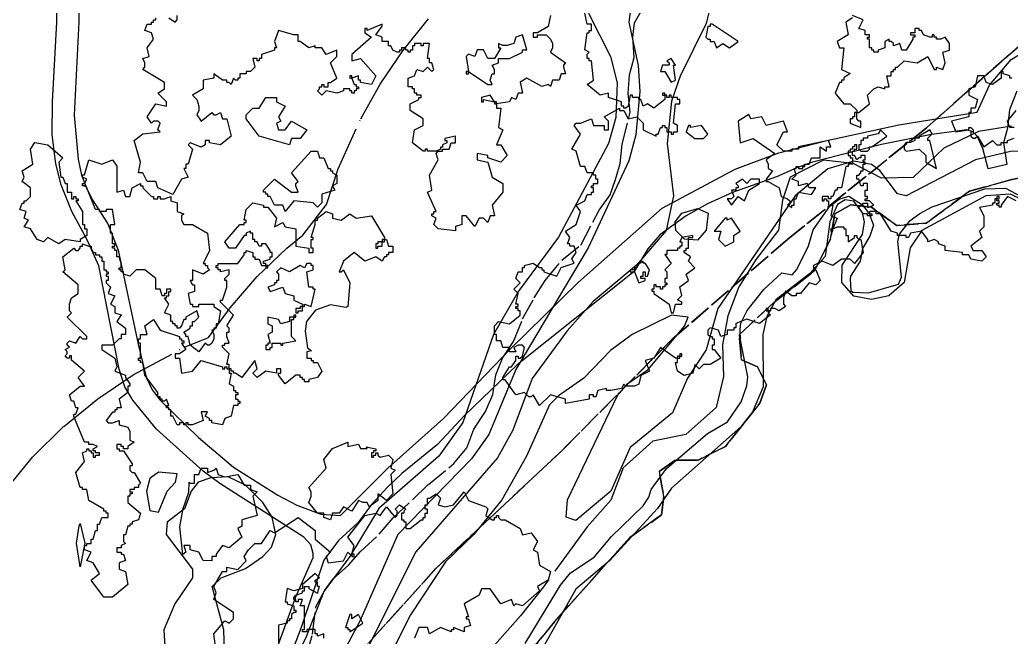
# Model space of a CAD drawing. Header units: metres. Extents: x -400 to 800, y -650 to 500.
# Drawn here: x 113.4 to 228.3, y -300.4 to -228.8 of the extents above; entities that cross this region are included whole.
import ezdxf

# ---------------------------------------------------------------- set-up
doc = ezdxf.new("R2010")
doc.units = ezdxf.units.M
doc.header["$LTSCALE"] = 2
for name, pattern in [('DASHDOT', [3.556, 2.54, -0.508, 0, -0.508]), ('DASHED', [1.524, 1.27, -0.254]), ('PHANTOM', [6.35, 3.175, -0.635, 0.635, -0.635, 0.635, -0.635])]:
    doc.linetypes.add(name, pattern=pattern)
for name, color, linetype in [('SITE-FLOOD-LIMIT', 5, 'DASHED'), ('SITE-PATH', 84, 'CONTINUOUS'), ('SITE-PROPERTY', 7, 'PHANTOM'), ('SITE-SETBACK-WATER', 1, 'DASHDOT'), ('SITE-TREE-CANOPY', 94, 'CONTINUOUS'), ('SITE-WATER-EDGE', 5, 'CONTINUOUS'), ('TOPO-CONTOUR-MAJOR', 8, 'CONTINUOUS'), ('TOPO-CONTOUR-MINOR', 9, 'CONTINUOUS')]:
    doc.layers.add(name, color=color, linetype=linetype)

msp = doc.modelspace()

# ---------------------------------------------------------------- linework, layer by layer
at = {"layer": 'SITE-FLOOD-LIMIT'}
for points in [[(336.13, -104.65), (323.33, -128.88), (308.61, -149.45), (291.54, -174.49), (279.32, -188.39), (264.45, -203.1), (247.08, -218.53), (230.44, -230.74), (218.52, -241.28), (202.44, -254.21), (189.04, -265.81), (176.36, -278.64), (161.69, -292.39), (152.07, -303.03)], [(152.07, -303.03), (161.69, -292.39), (176.36, -278.64), (189.04, -265.81), (202.44, -254.21), (218.52, -241.28), (230.44, -230.74), (247.08, -218.53), (264.45, -203.1), (279.32, -188.39), (291.54, -174.49), (308.61, -149.45), (323.33, -128.88), (336.13, -104.65)], [(146.63, -302.62), (147.34, -300.02), (147.75, -296.86), (148.78, -294.93), (149.74, -293.61), (151.53, -292.03), (152.9, -290.45), (155.09, -288.41), (156.72, -286.53), (160.8, -282.66), (163.75, -280.22), (165.23, -278.43), (166.04, -276.24), (167.42, -274.21), (168.24, -272.22), (168.6, -269.93), (169.36, -267.99), (170.64, -266.06), (171.71, -263.46), (173.04, -261.02), (174.31, -258.98), (176.25, -256.64), (178.44, -254.91), (180.58, -250.83), (181.85, -249.05), (182.47, -247.27), (183.03, -245.43), (183.24, -243.19), (184.16, -239.48), (183.96, -237.29), (184.11, -235.15), (184.63, -233.11), (184.48, -230.77), (184.68, -229.09), (185.6, -227.46)], [(166.67, -309.45), (175.39, -298.61), (184.12, -288.83), (187.82, -286.18), (188.08, -284.07), (187.55, -281.16), (189.4, -279.84), (192.05, -279.84), (195.22, -278.25), (199.19, -273.23), (199.98, -271.11), (198.92, -269), (197.07, -268.2), (196.81, -265.3), (200.77, -261.6), (205.53, -257.89), (207.38, -254.19), (207.91, -251.28), (209.76, -250.23), (212.14, -250.49), (215.05, -252.61), (218.49, -252.34), (223.51, -248.64), (228.27, -247.32), (233.29, -246.26)], [(233.29, -246.26), (228.27, -247.32), (223.51, -248.64), (218.49, -252.34), (215.05, -252.61), (212.14, -250.49), (209.76, -250.23), (207.91, -251.28), (207.38, -254.19), (205.53, -257.89), (200.77, -261.6), (196.81, -265.3), (197.07, -268.2), (198.92, -269), (199.98, -271.11), (199.19, -273.23), (195.22, -278.25), (192.05, -279.84), (189.4, -279.84), (187.55, -281.16), (188.08, -284.07), (187.82, -286.18), (184.12, -288.83), (175.39, -298.61), (166.67, -309.45)]]:
    msp.add_lwpolyline(points, dxfattribs=at)
at = {"layer": 'SITE-PATH'}
for points in [[(141.38, -306.81), (145.41, -295.68), (147.42, -291.13), (147.43, -290.69), (147.16, -289.67), (146.35, -288.77), (136.6, -282.55), (134.66, -281.12), (129.26, -276.24), (126.51, -272.88), (125.61, -271.35), (124.95, -269.27), (122.57, -257.3), (121.24, -254.28), (119.44, -250.99), (118.21, -247.9), (117.59, -245.48), (117.18, -242.11), (117.22, -238.28), (117.72, -229.01), (117.85, -217.95)], [(120.46, -218.61), (120.26, -228.99), (119.73, -239.82), (120.18, -244.91), (120.58, -246.77), (121.14, -248.24), (121.82, -249.61), (123.61, -252.44), (124.84, -255.46), (127.13, -266.4), (128.09, -270.2), (128.75, -271.68), (129.69, -272.87), (134.15, -277.23), (138.18, -280.65), (143.34, -283.9), (145.54, -285.05), (148.32, -286.09), (150.6, -286.25), (156.09, -280.78), (162.54, -275), (170.29, -266.94), (178.15, -259.22), (187.88, -250.61), (196.34, -246.09), (201.41, -244.19), (206.98, -242.77), (215.33, -240.95), (224.41, -239.46), (225.82, -236.34), (228.32, -233.36), (234.86, -229.37)], [(228.99, -237.03), (228.13, -239.2), (227.91, -241.31), (227.45, -243.02), (227.85, -245.54), (225.66, -246.06), (225.06, -243.68), (224.39, -242.24), (223.88, -241.75), (223.19, -241.52), (219.11, -242.05), (213.3, -243.21), (205.32, -245.28), (203.5, -245.91), (201.13, -246.97), (196.03, -248.79), (193.14, -250.11), (190.68, -251.51), (187.63, -253.68), (186.24, -255.34), (184.62, -257.97), (171.07, -268.79), (164.98, -274.67), (161.84, -278.03), (157.69, -281.4), (156, -283.01), (154.24, -284.94), (152.61, -287.11), (150.38, -289.18), (148.68, -291.44), (146.02, -299.26), (140.61, -313.56)]]:
    msp.add_lwpolyline(points, dxfattribs=at)
at = {"layer": 'SITE-PROPERTY'}
msp.add_lwpolyline([(228.39, -241.1), (224.54, -241.7), (220.54, -243.63), (216.97, -247.06), (213.31, -247.11), (210.04, -245.42), (206.58, -245.05), (202.73, -247.02), (201.85, -249.68), (201.38, -253.14), (198.77, -256.52), (196.78, -259.74), (195.49, -263.1), (194.87, -266.46), (195.01, -270.12), (194.13, -273.74), (190.61, -276.87), (186.81, -277.63), (183.38, -280.72), (181.94, -284.49), (179.19, -287.57), (174.13, -294.54), (171.47, -297.92), (168.46, -301.31)], dxfattribs=at)
at = {"layer": 'SITE-SETBACK-WATER'}
msp.add_lwpolyline([(111.67, -283.43), (114.9, -279.51), (118.51, -275.93), (122.47, -272.74), (126.57, -269.96), (132.51, -266.72), (135.28, -265.63), (137.81, -262.15), (140.92, -258.53), (144.36, -255.23), (146.25, -253.73), (148.96, -250.17), (150.32, -246.03), (152.94, -240.26), (155.19, -236.2), (157.82, -232.36), (160.78, -228.62)], dxfattribs=at)
at = {"layer": 'SITE-TREE-CANOPY'}
for points in [[(174.93, -228.26), (174.68, -229.51), (173.43, -230.26), (172.93, -230.26), (172.93, -230.76), (173.43, -230.76), (173.43, -230.51), (174.43, -230.51), (174.93, -231.01), (175.18, -231.51), (175.18, -232.01), (174.93, -232.51), (176.68, -233.76), (176.43, -234.01), (176.43, -234.26), (176.68, -235.01), (176.18, -235.01), (175.93, -235.76), (175.18, -235.76), (174.93, -236.5), (174.68, -236.26), (173.93, -236.5), (172.18, -235.51), (171.43, -236), (171.68, -237.26), (171.18, -237.26), (170.93, -238), (170.43, -237.76), (170.18, -238.26), (168.68, -238.5), (168.68, -239), (169.18, -239), (168.93, -241.25), (169.43, -241.51), (168.68, -243.25), (169.18, -243.25), (169.93, -244.51), (169.18, -245.26), (167.68, -244.76), (167.68, -244.51), (166.43, -244.25), (166.43, -245.01), (167.68, -245.26), (168.18, -247), (169.43, -247.76), (169.43, -248.76), (168.18, -250.26), (168.43, -251.51), (167.93, -251.51), (167.68, -252.25), (167.18, -251.75), (166.68, -251.75), (166.18, -252.75), (165.18, -251.51), (164.68, -251.51), (164.68, -252.51), (163.93, -252.75), (163.93, -253.25), (161.93, -253.01), (161.43, -252.51), (161.68, -251.75), (161.18, -251.51), (161.18, -251.26), (161.43, -251.26), (161.43, -251.01), (161.68, -251.01), (160.68, -248.76), (161.18, -248.5), (160.93, -246.76), (161.93, -245.01), (161.68, -244.25), (161.93, -244.01), (162.43, -244.01), (162.43, -243.75), (163.18, -243.75), (163.43, -243.01), (163.93, -243.01), (163.93, -242.25), (162.68, -242.51), (162.68, -242.75), (162.93, -242.75), (162.93, -243.01), (162.43, -243.25), (162.43, -243.51), (162.18, -243.51), (162.18, -243.75), (161.68, -244.01), (160.68, -244.01), (160.68, -243.75), (160.43, -243.75), (160.43, -244.01), (160.18, -244.01), (158.93, -243.01), (159.18, -241.51), (160.18, -241.01), (160.18, -240.26), (158.68, -239.26), (158.68, -238.5), (159.68, -238), (159.68, -237.76), (159.93, -237.76), (159.93, -237.5), (159.43, -237.5), (159.43, -237.26), (159.18, -237.26), (159.18, -236.76), (158.93, -236.76), (158.93, -236.51), (158.43, -236.51), (158.43, -235.51), (159.18, -235.25), (159.43, -234.51), (160.18, -234.75), (160.68, -234.25), (161.18, -234.75), (161.43, -234.51), (161.18, -233.75), (160.93, -233.75), (160.93, -233.25), (160.68, -233.25), (160.93, -231.51), (160.18, -231.51), (160.18, -231.76), (159.93, -231.76), (159.93, -231.51), (159.18, -231.51), (159.18, -231.76), (158.93, -231.76), (158.93, -232.26), (158.68, -232.26), (158.68, -232.51), (158.43, -232.51), (158.43, -232.26), (158.18, -232.26), (158.18, -232.01), (157.68, -232.01), (157.68, -232.26), (157.43, -232.26), (157.43, -232.51), (157.18, -232.51), (156.68, -232.26), (156.43, -231.76), (156.18, -231.76), (156.18, -231.26), (155.43, -231.26), (155.43, -230.76), (154.68, -230.5), (155.43, -229.5), (155.43, -229.26), (153.68, -230), (153.68, -229.76), (153.43, -229.76), (153.43, -230.26), (154.18, -230.76), (151.93, -232.76), (151.93, -233.51), (152.93, -233.25), (154.68, -235.25), (154.18, -236.26), (152.93, -236.01), (152.93, -235.75), (152.68, -235.75), (152.68, -235.25), (151.93, -235.51), (152.18, -236.26), (152.43, -236.26), (152.43, -236.51), (152.68, -236.51), (152.68, -236.76), (152.43, -236.76), (152.43, -237.01), (152.18, -237.01), (152.18, -237.26), (151.93, -237.26), (151.93, -237.01), (151.68, -237.01), (151.68, -236.76), (150.93, -236.76), (150.93, -237.01), (150.18, -237.26), (148.93, -237.01), (148.43, -237.51), (147.93, -237.01), (148.18, -236.76), (148.18, -236.51), (148.43, -236.51), (148.43, -236.25), (148.68, -236.25), (148.68, -236.51), (149.18, -236.51), (149.18, -236.01), (149.43, -236.01), (150.18, -235.51), (149.43, -233.75), (150.18, -233.01), (150.18, -232.26), (148.93, -232.76), (148.43, -232.01), (147.68, -232.01), (147.68, -231.76), (146.93, -232.01), (145.93, -231.26), (145.68, -231.26), (145.68, -230.5), (145.18, -230.5), (143.43, -230), (142.93, -231.26), (143.18, -232), (142.93, -232), (142.93, -232.26), (141.43, -232.76), (141.43, -233.26), (141.18, -233.26), (141.18, -233.51), (140.93, -233.51), (140.93, -233.26), (140.43, -233.26), (140.68, -234.25), (140.18, -234.75), (139.68, -234.75), (139.68, -235.01), (138.93, -235.01), (138.93, -235.51), (138.68, -235.51), (138.68, -235.75), (138.43, -235.75), (138.18, -235.51), (137.93, -236.25), (137.68, -236.01), (137.43, -236.01), (137.43, -235.75), (136.93, -235.75), (135.93, -235.01), (135.93, -235.51), (134.68, -235.75), (134.68, -236.75), (133.43, -237.51), (133.93, -238.01), (134.18, -238.76), (134.18, -239.26), (133.93, -239.76), (134.43, -240.5), (135.68, -239.51), (135.93, -239.76), (136.18, -239.76), (136.68, -239.5), (136.93, -240.26), (137.43, -240.26), (137.93, -242.26), (136.68, -243.26), (135.43, -243.01), (135.43, -242.76), (134.93, -242.76), (134.93, -243.26), (134.43, -243.51), (133.18, -243.01), (132.93, -243.26), (133.43, -243.76), (132.93, -245.51), (132.68, -245.51), (132.68, -246.01), (132.43, -246.01), (132.93, -247.01), (132.18, -247.25), (131.18, -249.01), (129.43, -248.26), (129.18, -247.51), (128.18, -247.51), (127.68, -246.51), (127.18, -246.51), (127.43, -245.26), (126.68, -242.76), (127.68, -242), (129.68, -241.76), (129.43, -241.5), (129.68, -240.76), (129.43, -240.5), (128.93, -240.5), (128.68, -240.76), (128.18, -240.01), (129.18, -238.51), (130.43, -238.76), (130.43, -238.25), (129.43, -237.25), (130.18, -236.75), (130.18, -236.01), (127.68, -234.51), (127.93, -234.26), (127.93, -233.76), (127.68, -233.26), (128.43, -233), (128.18, -232), (128.93, -231), (128.68, -230.26), (127.93, -230.01), (128.18, -229.26), (128.68, -229.26), (128.68, -229.01), (128.93, -229.01), (128.93, -228.76), (129.18, -228.76), (129.18, -228.51)], [(130.68, -228.51), (131.43, -229.01), (131.68, -228.76), (131.68, -228.25)], [(228.93, -249.76), (227.93, -249.26), (227.18, -250.26), (227.18, -250.5), (226.93, -250.5), (226.93, -250.26), (226.68, -250.26), (226.68, -250.01), (226.93, -250.01), (226.93, -249.76), (226.68, -249.76), (226.68, -249.51), (226.43, -249.51), (226.43, -250.01), (226.18, -250.01), (226.18, -250.26), (224.68, -250.51), (225.18, -251.5), (225.18, -252.76), (224.68, -253.26), (224.93, -254.01), (223.68, -255.01), (223.93, -255.51), (224.93, -255.51), (225.43, -256.25), (224.93, -256.75), (223.68, -256.51), (223.43, -256.01), (222.68, -256.01), (222.68, -255.75), (220.68, -255.51), (220.68, -255.01), (219.93, -254.76), (219.93, -254.51), (219.43, -254.26), (218.68, -254.51), (218.68, -254.26), (217.93, -253.26), (216.68, -253.5), (216.43, -254), (216.18, -254), (216.18, -253.76), (215.18, -253.76), (215.18, -253.5), (214.43, -253.26), (213.18, -251.26), (212.68, -251.26), (212.68, -251.01), (211.93, -251.01), (211.93, -251.26), (212.18, -251.26), (212.18, -251.51), (211.68, -251.51), (211.68, -251.26), (211.18, -251.26), (210.68, -250.51), (211.18, -250.01), (211.68, -250.01), (211.68, -250.51), (212.43, -250.26), (211.93, -249.75), (211.43, -249.75), (211.43, -249.51), (211.68, -249.51), (211.68, -249.25), (211.43, -249.25), (211.43, -248.51), (211.68, -248.51), (211.68, -247.75), (211.18, -247.75), (211.18, -248.01), (210.93, -248.01), (210.68, -247.25), (210.43, -247.25), (210.43, -246.76), (210.68, -246.76), (210.93, -246.51), (210.93, -246.26), (211.18, -246.26), (211.18, -245.51), (211.43, -245.51), (211.43, -245.26), (211.18, -245.26), (211.18, -245), (211.43, -245), (211.43, -244.5), (210.93, -244.5), (210.93, -244.76), (210.68, -244.76), (210.43, -245), (210.18, -244.5), (209.93, -244.5), (209.93, -244), (210.18, -244), (210.18, -243.76), (210.43, -243.76), (210.43, -243.26), (210.18, -243.26), (210.18, -243.5), (209.93, -243.5), (209.93, -243.76), (209.68, -243.76), (209.68, -244), (209.43, -244), (209.43, -244.5), (209.68, -244.5), (209.68, -244.76), (209.93, -244.76), (209.93, -245.51), (209.43, -245.51), (209.43, -245.76), (209.18, -245.76), (208.68, -248.25), (208.18, -248.25), (208.18, -248.51), (207.93, -248.51), (207.68, -249.25), (207.43, -249.25), (207.43, -249.51), (207.18, -249.51), (207.18, -249.25), (206.43, -249.25), (206.43, -249.75), (206.68, -249.75), (206.68, -249.51), (206.93, -249.51), (206.93, -249.75), (207.18, -249.75), (207.18, -250.25), (207.68, -250.25), (207.43, -251.51), (208.18, -251.76), (207.68, -253), (208.18, -252.76), (208.93, -252.76), (208.93, -253), (209.18, -253), (209.18, -253.76), (209.43, -253.76), (209.43, -254.5), (210.18, -254), (210.18, -253.76), (210.43, -253.76), (210.43, -254), (210.68, -254.26), (210.93, -254.26), (211.18, -255.76), (210.18, -257.01), (209.68, -256.51), (208.68, -256.51), (207.68, -257.25), (206.43, -256.76), (205.43, -257.25), (205.43, -257.75), (205.68, -257.75), (206.18, -259.01), (205.68, -259.51), (204.93, -259.25), (203.93, -260.51), (203.43, -260.51), (203.43, -260.76), (202.93, -260.76), (202.18, -260.25), (201.93, -261.01), (201.93, -261.76), (202.18, -262.01), (201.43, -262.5), (200.93, -262.26), (200.43, -262.26), (200.43, -262.51), (200.18, -262.51), (200.18, -262.76), (200.43, -263), (199.18, -264), (197.68, -263.5), (196.43, -264), (196.43, -264.5), (196.18, -264.5), (196.18, -264.76), (195.43, -264.76), (195.43, -265.26), (194.68, -265.5), (194.43, -264.76), (193.43, -264.5), (193.18, -264.76), (193.18, -265.26), (193.43, -265.5), (193.68, -265.5), (193.68, -265.76), (193.93, -265.76), (193.93, -266.51), (193.68, -266.51), (193.68, -267.01), (193.93, -267.01), (194.68, -268.01), (193.43, -268.75), (192.68, -268.75), (192.18, -269.25), (191.68, -268.75), (191.43, -269.75), (190.43, -270.01), (189.68, -269.51), (189.43, -268.51), (189.68, -268.51), (189.68, -268.01), (189.43, -268.01), (187.68, -266.76), (186.93, -268.01), (185.93, -268.26), (186.43, -269.51), (185.43, -270.01), (185.18, -271.01), (184.68, -271.25), (183.68, -271.25), (183.43, -271.01), (183.18, -271.51), (181.93, -271.75), (181.43, -271.75), (181.43, -271.51), (180.43, -271.75), (180.18, -272.51), (179.93, -272.51), (179.93, -272.25), (179.43, -272.25), (179.43, -272.76), (176.68, -273.26), (176.68, -272.76), (174.93, -272.25), (173.68, -273.51), (172.93, -272.25), (172.68, -272.51), (172.43, -272.51), (171.93, -272.01), (170.93, -272.25), (169.68, -270.51), (169.43, -270.51), (169.43, -270.26), (170.18, -269.01), (170.43, -269.01), (170.93, -268.26), (170.93, -267.76), (171.18, -267.76), (171.18, -268), (171.43, -268), (171.68, -267.76), (171.93, -266.76), (171.68, -266.5), (171.18, -266.5), (170.68, -266.76), (170.93, -267.26), (170.68, -267.26), (170.18, -267.26), (170.18, -266.76), (169.43, -266.76), (169.18, -266), (168.68, -266), (168.68, -265.26), (168.43, -265.26), (168.43, -264.26), (168.93, -263.76), (170.18, -264.01), (171.43, -263.01), (171.43, -262.51), (171.18, -262.51), (171.18, -262.25), (170.93, -262.25), (170.93, -262.01), (171.18, -262.01), (171.18, -261.75), (170.93, -261.75), (171.18, -260.51), (170.68, -260.01), (171.43, -259.26), (170.93, -258.76), (171.18, -258), (171.68, -258), (171.68, -257.5), (171.93, -257.5), (171.93, -257.26), (172.93, -257), (173.68, -257.5), (173.93, -257.5), (173.93, -257.76), (174.18, -257.76), (174.18, -258), (175.68, -258.51), (176.18, -257.5), (177.68, -257), (177.43, -256.5), (177.93, -255.76), (177.68, -255), (177.18, -255), (177.18, -254.76), (176.93, -254.76), (177.18, -254.01), (176.68, -253.26), (177.93, -252.51), (178.43, -251.01), (177.93, -250.25), (178.93, -249.76), (179.18, -249.01), (179.68, -249.01), (179.68, -248.76), (179.93, -248.76), (179.93, -248.26), (179.68, -248.26), (179.68, -248), (179.93, -248), (179.93, -247.76), (180.43, -247.76), (180.43, -247.26), (180.18, -247.26), (180.18, -246.76), (179.93, -246.76), (179.93, -246.5), (179.18, -246.5), (178.93, -245.76), (178.43, -245.76), (177.93, -244.01), (177.43, -243.76), (178.43, -242.01), (177.68, -241.01), (177.93, -240.75), (178.43, -240.75), (179.68, -240.25), (179.93, -241.01), (181.18, -241.01), (181.18, -241.51), (181.68, -241.51), (181.68, -240.51), (181.18, -240.01), (182.93, -239.01), (182.93, -239.26), (183.43, -239.26), (183.93, -240.25), (184.93, -240.01), (185.68, -240.75), (185.68, -241.51), (187.18, -242.25), (187.18, -242.01), (187.43, -242.01), (187.68, -241.25), (187.93, -241.25), (187.93, -241.01), (188.18, -241.01), (188.18, -241.25), (188.43, -241.25), (188.43, -241.75), (188.93, -241.75), (188.93, -242.01), (189.18, -242.01), (189.18, -241.75), (189.68, -241.75), (189.68, -241.01), (189.18, -240.75), (189.43, -238.51), (189.93, -238.51), (189.93, -238.01), (189.68, -238.01), (189.68, -237.76), (188.93, -237.76), (188.93, -237.51), (188.68, -237.51), (188.68, -237.76), (188.43, -237.76), (188.43, -237.51), (188.18, -237.51), (188.18, -238.01), (186.93, -239.01), (186.18, -238.51), (185.68, -238.76), (185.43, -238.01), (185.18, -238.01), (185.18, -237.76), (184.43, -237.76), (184.43, -237.5), (184.18, -237.5), (183.93, -238.76), (183.68, -239.01), (183.43, -239.01), (183.43, -238.76), (183.18, -238.76), (183.18, -238.26), (181.68, -237.76), (181.68, -237.26), (180.68, -237.5), (179.18, -236.26), (179.93, -235.76), (179.68, -233.51), (179.43, -233.51), (179.43, -233.25), (179.18, -233.25), (179.18, -232.75), (179.43, -232.51), (178.93, -232.25), (179.18, -230.26), (179.43, -230.26), (179.43, -230.01), (179.68, -230.01), (179.68, -229.26), (179.18, -229.26), (178.93, -228)], [(209.93, -228.51), (209.18, -229.01), (209.43, -230.51), (208.18, -231.26), (208.43, -232.01), (208.93, -232.01), (208.68, -234.5), (209.68, -235), (208.93, -235.5), (208.93, -235.76), (208.68, -235.76), (208.68, -236.01), (208.43, -236.01), (207.93, -237.26), (208.93, -238.51), (209.68, -238.51), (210.43, -239.25), (210.43, -239.51), (210.68, -239.51), (211.93, -238.51), (211.68, -237.51), (212.43, -236.76), (212.93, -236.51), (213.68, -236.76), (213.68, -236.51), (214.18, -236.51), (213.93, -235.26), (214.43, -235.26), (214.43, -234.76), (214.68, -234.76), (214.68, -234.5), (214.93, -234.5), (214.93, -234.26), (215.18, -234.26), (215.93, -233.5), (217.43, -233.76), (218.68, -233), (219.43, -234.5), (219.68, -234.5), (219.68, -234.26), (220.43, -234.5), (220.68, -233.76), (220.43, -232.5), (221.18, -232.26), (221.18, -231.5), (220.68, -230.76), (220.18, -231.01), (219.68, -231.01), (219.68, -230.76), (219.43, -230.76), (219.43, -230.51), (219.18, -230.51), (219.18, -230.76), (218.93, -230.76), (218.18, -230.51), (217.93, -230.01), (217.68, -230.01), (217.68, -229.75), (217.18, -229.75), (217.18, -230.26), (216.68, -230.26), (216.68, -230.51), (217.18, -230.51), (217.18, -230.76), (216.93, -230.76), (216.93, -231.01), (216.18, -232.26), (215.68, -232.26), (215.43, -231.51), (214.68, -231.76), (214.68, -231.51), (214.43, -231.26), (214.18, -231.26), (214.18, -231.01), (213.68, -231.26), (213.68, -232.01), (212.93, -232.26), (212.93, -232.5), (212.43, -232.5), (212.43, -232.26), (212.18, -232.26), (212.18, -232.01), (211.93, -232.01), (211.93, -231.01), (211.68, -231.01), (211.68, -230.76), (211.93, -230.76), (211.93, -230.51), (211.43, -230.51), (211.43, -230.01), (210.68, -229.75), (211.18, -228.75), (209.93, -228.25)], [(228.43, -235.51), (228.18, -235.51), (228.18, -235.26), (227.43, -235.01), (227.43, -234.76), (227.18, -234.76), (227.18, -235.51), (226.18, -236.25), (225.43, -236.01), (225.18, -235.26), (224.43, -235.26), (224.18, -236.51), (223.43, -236.75), (223.43, -237.51), (224.43, -238.01), (224.18, -239.01), (223.68, -239.01), (223.68, -239.51), (223.43, -239.51), (223.43, -240.01), (221.43, -240.51), (221.93, -241.76), (223.43, -241.5), (223.43, -241.26), (223.68, -241.26), (223.93, -241.5), (223.93, -241.76), (223.68, -241.76), (223.68, -242.26), (223.93, -242.5), (224.18, -242.5), (224.43, -242.26), (225.18, -243.5), (226.18, -242.76), (226.68, -243.26), (227.18, -243.26), (227.18, -243), (227.93, -243), (227.93, -242.76), (228.68, -242.5)], [(228.68, -241.26), (228.18, -241.26), (227.93, -240.51), (228.93, -239.26)], [(136.18, -302.01), (135.93, -300), (137.18, -298.5), (137.68, -298.76), (138.18, -298.26), (138.18, -297.51), (135.93, -296.01), (136.18, -295.25), (135.93, -294.51), (136.93, -292.76), (137.43, -292.76), (137.43, -292.26), (138.68, -292.51), (139.68, -291.51), (139.43, -291), (139.93, -290.26), (140.68, -289.5), (141.43, -289.5), (142.43, -288), (142.93, -288.26), (145.68, -286.51), (147.68, -288), (147.68, -289), (149.43, -290.51), (148.93, -291.01), (149.18, -291.76), (150.93, -291.51), (151.43, -290.51), (151.68, -290.76), (151.93, -290.76), (152.18, -289.76), (151.43, -288.76), (153.43, -286.26), (154.68, -286.01), (155.18, -286.26), (155.93, -285.26), (156.93, -286.5), (157.18, -286.26), (157.18, -285.76), (156.93, -285.51), (157.43, -285.01), (158.18, -285.51), (157.93, -285.76), (157.93, -286.01), (157.68, -286.01), (157.68, -286.76), (157.93, -286.76), (157.93, -287), (158.18, -287), (158.18, -287.76), (158.68, -287.76), (159.93, -286.76), (160.18, -286.76), (160.18, -286.5), (160.43, -286.5), (160.43, -286), (160.68, -286), (160.68, -285.51), (160.43, -285.51), (160.43, -285.01), (160.68, -285.01), (160.68, -284.26), (160.93, -284.26), (161.68, -283.75), (162.18, -284.26), (161.93, -285.01), (162.68, -285.26), (163.68, -285.01), (164.93, -283.51), (165.43, -284.51), (167.43, -285.26), (167.68, -285.5), (167.43, -286.26), (168.18, -286.76), (168.43, -286.76), (168.43, -286.5), (168.68, -286.5), (168.68, -286.26), (168.93, -286.26), (168.93, -286.5), (169.18, -286.76), (169.68, -286.76), (171.43, -287.76), (171.68, -288.51), (172.68, -288.26), (173.43, -289.26), (172.93, -290.25), (173.43, -290.51), (173.68, -292.01), (174.93, -292.76), (174.68, -293.76), (173.43, -294.5), (173.68, -295), (171.68, -296.76), (170.93, -296.5), (170.68, -296.76), (170.43, -296), (169.18, -296.5), (167.93, -294.76), (166.93, -294.76), (166.68, -295.5), (164.93, -296.5), (165.43, -298), (165.18, -298), (165.18, -298.26), (165.43, -298.26), (165.68, -299.01), (164.93, -299.26), (164.93, -299.76), (163.68, -299.26), (163.68, -299.51), (163.43, -299.51), (163.43, -299.76), (162.18, -299.26), (160.93, -300.01), (160.68, -299.26), (159.68, -299.26), (159.18, -300.51)], [(148.68, -300.51), (148.68, -300.01), (147.93, -300.26), (147.93, -300.01), (147.68, -300.01), (147.68, -299.5), (146.68, -299.5), (146.68, -299.76), (146.18, -299.76), (146.18, -299.5), (146.43, -299.5), (146.43, -296.76), (145.93, -296.76), (146.18, -296.01), (145.68, -296.01), (145.68, -296.26), (145.43, -296.26), (145.43, -296.01), (145.18, -296.01), (145.18, -295.76), (145.43, -295.51), (146.18, -295.25), (146.18, -295.01), (146.43, -295.01), (146.43, -294.51), (146.93, -294.51), (146.93, -294.75), (147.93, -295.26), (148.18, -294.51), (147.93, -294.51), (147.93, -294.01), (147.68, -294.01), (147.68, -293.75), (148.18, -293.51), (147.68, -293.01), (146.18, -294.25), (146.18, -294.75), (145.18, -295.01), (144.43, -294.75), (144.18, -296.26), (144.43, -296.26), (144.43, -296.51), (145.18, -296.76), (145.18, -297.26), (145.43, -297.26), (145.43, -297.5), (145.18, -297.5), (144.93, -297.76), (144.93, -298.26), (144.68, -298.26), (144.68, -298.5), (144.43, -298.5), (144.43, -298.76), (143.43, -299), (143.43, -301.76)]]:
    msp.add_lwpolyline(points, dxfattribs=at)
for points in [[(194.18, -232.01), (194.93, -231.51), (195.68, -232.01), (196.68, -231.25), (193.68, -229.25), (193.43, -229.25), (193.43, -229.51), (193.18, -229.51), (192.93, -230.75), (193.18, -231.01), (193.43, -231.01), (193.43, -231.25), (193.93, -231.25)], [(167.68, -236.26), (168.18, -236.26), (167.93, -235.76), (168.18, -235.01), (168.43, -235.01), (168.43, -234.51), (168.18, -234.01), (168.93, -233.75), (168.93, -233.25), (170.18, -233.25), (171.68, -232.51), (171.68, -232.25), (172.18, -232.25), (171.68, -230.51), (170.93, -230.76), (170.68, -231.51), (169.93, -231.75), (169.43, -231.75), (168.93, -231.51), (168.93, -232.01), (169.18, -232.01), (168.43, -233.25), (167.68, -233.25), (167.18, -232.25), (166.43, -232.25), (166.18, -233.01), (165.43, -232.75), (165.18, -233.01), (165.43, -234.75)], [(189.18, -234.01), (189.43, -234.01), (188.93, -233.26), (188.43, -233.51), (188.68, -233.76), (188.68, -234.01), (187.93, -234.01), (187.68, -234.76), (188.18, -234.76), (188.93, -236), (189.43, -235.76)], [(151.93, -235.25), (151.68, -235.25), (151.68, -235.51), (151.93, -235.51)], [(165.18, -234.75), (165.18, -235.01), (165.43, -235.01), (165.43, -234.75)], [(143.43, -241.5), (144.18, -241.5), (144.93, -240.5), (146.68, -241.5), (145.93, -242.51), (144.93, -242.51), (144.68, -243.26), (141.18, -242.26), (139.68, -240.26), (139.68, -239.76), (140.43, -239.01), (141.18, -239), (141.93, -237.76), (143.18, -237.76), (143.18, -238.26), (144.18, -238.76), (143.43, -240), (143.68, -240.5), (143.18, -240.76)], [(167.93, -237.5), (166.93, -237.76), (166.93, -238.26), (167.18, -238.26), (167.18, -238), (168.43, -238.26)], [(188.18, -237.26), (187.93, -237.26), (187.93, -237.51), (188.18, -237.51)], [(168.68, -238.26), (168.43, -238.26), (168.43, -238.5), (168.68, -238.5)], [(206.18, -244.76), (206.18, -243.5), (206.93, -244), (206.93, -243.5), (207.43, -243.5), (207.18, -242.76), (203.68, -243.5), (203.68, -243.76), (202.93, -243.76), (202.93, -244), (201.93, -244), (201.18, -243.26), (201.93, -241.76), (202.43, -241.76), (201.93, -240.51), (199.93, -241.01), (199.43, -240.01), (198.18, -240.25), (197.93, -239.75), (196.68, -240.51), (196.93, -243.01), (198.43, -242.51), (200.93, -244.26), (199.93, -245), (200.18, -245.5), (200.18, -246), (200.68, -246.26), (199.93, -247.26), (199.93, -247.51), (200.18, -247.51), (201.43, -248.25), (201.68, -249.25), (202.43, -249.51), (202.68, -249.75), (202.68, -250.01), (202.43, -250.25), (202.93, -250.51), (202.93, -250.25), (203.18, -250.25), (203.18, -249.51), (203.43, -249.51), (203.68, -248.75), (205.18, -249.01), (205.68, -248.25), (204.93, -248.25), (204.68, -247.75), (203.68, -248.01), (203.68, -247.51), (202.93, -247.26), (203.43, -246.76), (203.18, -246.01), (203.43, -246.01), (203.43, -245.76), (203.68, -245.76), (203.68, -246.01), (204.18, -246.01), (204.18, -245.76), (204.43, -245.76), (204.43, -245.5), (204.93, -245.5), (205.18, -244.76)], [(210.18, -239.51), (210.18, -240.01), (209.93, -240.01), (209.93, -240.25), (209.68, -240.25), (209.68, -240.76), (210.93, -241.26), (210.93, -240.51), (210.68, -240.51), (210.43, -240.25), (210.43, -239.51)], [(191.68, -242.51), (192.68, -242.51), (193.18, -242.01), (192.43, -241.01), (191.18, -241.25), (191.18, -241.01), (190.93, -241.01), (190.68, -241.75)], [(210.93, -244), (211.68, -244), (211.93, -243.76), (211.93, -243.5), (212.18, -243.5), (213.93, -242.26), (213.18, -241.51), (212.93, -242), (211.68, -242.26), (211.68, -242.5), (211.18, -242.5), (211.18, -242.76), (210.93, -242.76), (210.93, -243.26), (210.68, -243.26), (210.68, -243.76)], [(219.68, -246.01), (218.93, -242.76), (218.68, -242.76), (218.68, -242.5), (219.18, -242), (218.93, -241.5), (217.68, -242.26), (217.68, -242.5), (217.18, -242.5), (217.18, -242.76), (216.68, -243), (216.18, -243), (215.93, -243.26), (215.93, -243.76), (216.18, -244), (217.68, -243.76), (218.43, -244.51), (218.43, -245.26)], [(118.18, -247.01), (118.43, -247.01), (118.68, -247.75), (118.93, -247.75), (118.93, -248.75), (119.43, -248.75), (119.43, -249.51), (119.68, -249.51), (119.68, -249.26), (119.93, -249.26), (119.93, -249.51), (120.18, -249.51), (120.18, -249.76), (119.93, -249.76), (120.68, -251), (120.68, -252.5), (120.93, -252.5), (120.93, -253), (121.18, -253), (121.18, -253.76), (120.43, -254.26), (120.43, -254.51), (118.68, -254.26), (117.93, -254.76), (116.68, -254), (116.18, -254.51), (115.43, -254.26), (114.68, -253), (113.93, -252.76), (114.43, -252), (113.93, -251.76), (114.18, -251.01), (113.43, -250.76), (113.68, -250.01), (113.93, -250.01), (113.93, -249.75), (114.18, -249.75), (114.68, -249.25), (114.68, -248.25), (113.68, -247.51), (113.93, -247.01), (113.68, -246.26), (114.93, -245.51), (114.68, -243.76), (115.18, -243), (116.68, -243.26), (118.43, -244.76), (117.93, -245.26)], [(148.18, -244.75), (148.68, -244.75), (149.18, -246.01), (149.43, -246.01), (149.43, -246.26), (149.68, -246.26), (149.68, -246.51), (150.18, -246.76), (150.18, -247.76), (149.68, -248), (149.93, -248.5), (148.43, -249), (148.43, -250), (147.93, -250.5), (147.43, -250), (145.18, -249.76), (144.18, -251), (143.93, -250.26), (142.93, -250.26), (142.43, -249.26), (142.18, -249.26), (142.18, -249), (141.93, -249), (141.93, -248.76), (141.68, -248.76), (141.68, -248.51), (142.93, -247.26), (144.93, -248.76), (145.68, -248.76), (145.43, -248.01), (145.43, -247.76), (145.68, -247.51), (144.93, -246.51), (147.18, -244.01), (147.93, -244.01)], [(124.68, -245.75), (124.68, -248.76), (125.43, -248.51), (125.68, -249.26), (126.18, -249.26), (126.43, -248.25), (127.43, -247.75), (127.43, -248.01), (127.68, -248.01), (127.68, -248.25), (128.68, -249.26), (128.93, -249.26), (128.93, -249.51), (129.43, -249.51), (129.43, -249.26), (129.68, -249.26), (129.68, -249.51), (130.18, -249.51), (130.93, -249.26), (130.93, -249.76), (131.68, -250), (131.68, -251), (132.43, -251.26), (132.18, -251.5), (132.18, -252), (132.43, -252.5), (133.43, -252.5), (135.18, -253.51), (135.43, -255.51), (134.68, -257.01), (134.93, -257.01), (134.93, -257.25), (135.18, -257.25), (135.18, -257.51), (135.43, -257.76), (134.68, -258.26), (133.43, -257.76), (133.43, -259.01), (133.18, -259.01), (133.43, -259.5), (133.68, -259.5), (133.68, -260.26), (132.93, -260.5), (133.18, -261.76), (133.43, -261.76), (133.43, -262), (134.18, -262), (134.18, -261.76), (135.93, -261.76), (135.93, -262), (136.68, -262.51), (136.43, -264.01), (136.18, -264.01), (136.18, -264.51), (135.93, -264.51), (135.93, -264.75), (135.68, -264.75), (135.93, -265.25), (135.93, -265.75), (135.68, -266.25), (135.43, -266.51), (135.18, -266.51), (134.93, -266.25), (134.18, -267.26), (133.18, -266.51), (132.93, -265.51), (132.68, -265.51), (132.68, -265.25), (132.43, -265.01), (133.18, -264.51), (133.18, -264.25), (133.43, -264.25), (133.43, -263.76), (133.68, -263.76), (134.18, -263.26), (133.93, -262.51), (132.68, -263.26), (132.68, -263.51), (132.43, -263.51), (132.18, -264.26), (131.93, -264.51), (131.68, -264.51), (131.68, -264.26), (131.43, -264.26), (131.43, -264.01), (131.18, -264.01), (131.18, -263.76), (130.93, -263.76), (130.93, -263.01), (130.18, -262.76), (130.68, -261.76), (130.18, -261), (130.43, -261), (130.43, -260.76), (130.68, -260.76), (130.68, -260.26), (130.93, -260.26), (130.93, -260), (130.43, -260), (130.43, -260.5), (130.18, -260.5), (130.18, -260.76), (129.93, -260.76), (129.68, -260), (129.18, -260), (129.18, -258.76), (127.93, -257.75), (126.93, -257.75), (126.18, -258.51), (125.43, -258.25), (125.43, -258.01), (125.18, -258.01), (125.18, -257.75), (124.93, -257.75), (124.93, -257.51), (125.18, -257.51), (125.18, -257.01), (124.93, -256.25), (124.68, -256.25), (124.68, -255.51), (124.43, -255.51), (124.43, -255.26), (124.18, -255.26), (124.18, -255.01), (124.43, -255.01), (124.43, -254.76), (124.18, -254.76), (124.18, -253.5), (123.93, -253.5), (123.93, -252.5), (124.43, -252.5), (124.18, -250.76), (123.43, -250.76), (123.43, -251), (122.68, -251), (122.68, -250.76), (122.18, -250.76), (121.18, -248.25), (120.93, -248.01), (120.68, -248.01), (120.68, -247.75), (120.93, -247.75), (121.18, -247.25), (120.68, -247.01), (120.68, -246.75), (120.93, -246.75), (121.43, -245.01), (122.93, -245.51), (124.18, -245.01)], [(195.93, -250.25), (196.68, -249.25), (197.43, -249.75), (197.93, -248.51), (199.18, -247.76), (199.18, -247.26), (198.18, -247.26), (197.68, -247.76), (197.18, -247.26), (196.43, -247.76), (196.68, -248.01), (196.68, -248.25), (196.43, -248.25), (196.43, -248.51), (195.93, -248.51), (196.18, -249.25), (195.93, -249.51), (195.43, -249.51)], [(226.93, -249.51), (226.93, -249.26), (226.68, -249.26), (226.68, -249.51)], [(155.93, -254.25), (156.18, -255.01), (156.68, -255.01), (156.68, -255.76), (156.18, -255.76), (156.18, -256.01), (155.93, -256.01), (155.93, -256.26), (155.68, -256.26), (155.43, -256.76), (154.68, -256.26), (153.43, -256.76), (152.18, -255.76), (150.93, -256.76), (150.43, -258), (150.68, -258), (150.93, -257.76), (151.68, -259.26), (151.43, -262.01), (151.22, -262.12), (149.44, -261.81), (147.71, -262.45), (146.67, -263.74), (146.51, -264.88), (146.78, -266.82), (147.24, -267.15), (146.68, -267.26), (146.68, -268), (147.18, -268), (147.18, -268.26), (147.43, -268.26), (147.43, -268.5), (147.93, -268.5), (148.43, -269.5), (147.93, -270.26), (146.93, -270.5), (146.93, -270.76), (146.43, -270.76), (146.43, -270.5), (146.18, -270.5), (146.18, -270.26), (145.93, -270.26), (145.93, -270), (145.43, -270), (144.18, -271), (143.43, -270), (143.43, -269.76), (143.68, -269.76), (143.68, -269.26), (143.18, -269.26), (143.18, -269.76), (141.93, -269.5), (140.93, -270.26), (140.43, -269.76), (140.93, -269.26), (140.68, -268.26), (139.18, -270.26), (138.43, -269.76), (138.18, -269.76), (138.18, -269.5), (137.93, -269.5), (137.93, -269.26), (137.68, -269.26), (137.68, -268.76), (137.43, -268.76), (137.68, -267.51), (136.93, -266.75), (136.93, -266.51), (137.18, -266.51), (137.18, -266.25), (137.68, -266.25), (137.43, -265.51), (137.43, -265.01), (137.68, -265.01), (137.68, -264.51), (137.43, -264.25), (138.18, -263.01), (136.68, -261.5), (136.68, -261.26), (136.93, -261.26), (137.43, -259.76), (137.43, -259), (137.18, -259), (137.18, -258.76), (137.68, -258.26), (137.68, -257.76), (136.68, -258.01), (136.68, -257.76), (136.43, -257.76), (136.43, -257.51), (136.18, -257.51), (136.18, -257.26), (136.43, -257.26), (136.43, -257.01), (138.68, -257.01), (139.43, -256.01), (139.43, -255.75), (139.68, -255.75), (139.68, -255.51), (140.43, -255.75), (140.43, -256.25), (140.68, -256.25), (140.68, -256.51), (141.18, -256.51), (141.43, -257.26), (141.93, -257.26), (141.93, -257.01), (141.68, -257.01), (141.68, -256.76), (142.43, -256.51), (142.43, -256.25), (142.68, -256.25), (142.68, -255.75), (142.43, -255.75), (142.43, -255.51), (141.93, -254.75), (141.43, -254.75), (141.43, -255.01), (141.18, -255.01), (140.93, -254.51), (140.68, -254.51), (140.68, -254.25), (140.43, -254.25), (140.43, -253.51), (140.18, -253.51), (140.18, -253.26), (139.68, -253.51), (139.68, -253.76), (139.43, -253.76), (138.43, -255.25), (137.68, -255.25), (137.18, -254.51), (138.93, -252.51), (139.43, -252.51), (139.43, -252.26), (139.68, -252.26), (139.68, -252.01), (139.43, -252.01), (139.68, -250.76), (140.43, -250), (141.68, -250.26), (141.68, -250.5), (142.18, -250.5), (143.18, -251.76), (142.93, -252.76), (143.93, -252.26), (144.18, -252.76), (145.43, -253.01), (145.43, -255.01), (146.93, -255.25), (146.93, -255.75), (147.43, -255.75), (147.43, -255.25), (147.18, -255.25), (147.18, -254.25), (147.43, -254.25), (147.43, -254.01), (147.18, -254.01), (147.68, -252.51), (147.68, -252.01), (147.93, -252.01), (147.93, -251.76), (148.93, -251), (149.68, -251.26), (149.68, -251.76), (150.68, -252.01), (151.68, -251.26), (152.43, -251.76), (154.18, -251.51), (155.68, -254.01), (155.68, -254.25)], [(195.43, -252.01), (195.43, -251.76), (195.18, -251.76), (193.93, -253.26), (194.68, -253.26), (194.43, -254.26), (195.18, -255), (196.18, -254.5), (196.18, -253.76), (196.93, -253.26), (195.93, -251.76)], [(190.68, -255.5), (190.68, -255.26), (190.93, -255.26), (190.93, -254), (191.43, -254), (191.43, -253.76), (190.18, -254), (189.93, -254.5), (190.18, -254.5), (190.18, -255), (189.93, -255), (189.93, -255.26), (189.68, -255.26), (189.68, -255.5), (188.43, -255.5), (188.43, -256), (188.18, -256), (188.93, -257.01), (188.18, -257.76), (188.43, -258.01), (188.43, -258.75), (188.18, -258.76), (188.18, -259.25), (188.43, -259.25), (188.43, -259.51), (188.18, -259.51), (188.18, -259.75), (187.93, -259.75), (187.93, -260.01), (187.68, -260.01), (187.68, -259.75), (187.18, -259.75), (187.18, -259.51), (186.93, -259.51), (186.93, -260.01), (186.68, -260.01), (186.68, -260.25), (186.93, -260.25), (186.93, -260.51), (188.68, -261.76), (188.93, -262.76), (189.18, -262.76), (189.43, -261.76), (190.18, -261.76), (190.18, -261.51), (189.68, -261.25), (190.18, -260.75), (189.93, -259.75), (190.93, -259.01), (190.68, -258.26), (191.68, -257.51), (190.93, -256.76), (191.18, -256.26), (190.43, -255.76), (190.43, -255.5)], [(207.43, -253), (207.43, -253.26), (207.68, -253.26), (207.68, -253)], [(121.43, -255.01), (121.68, -255.01), (121.68, -255.26), (121.93, -255.75), (122.18, -255.75), (122.18, -256.01), (122.68, -256.01), (122.68, -256.25), (122.93, -256.25), (122.93, -256.75), (123.18, -256.75), (123.18, -257.75), (123.43, -257.75), (123.43, -258.01), (123.68, -258.01), (123.68, -258.25), (123.43, -258.25), (123.43, -258.51), (123.68, -258.51), (123.68, -259.01), (123.43, -259.01), (123.43, -259.26), (123.93, -259.76), (123.68, -260.5), (124.43, -260.76), (123.93, -261.76), (124.43, -262), (124.43, -262.76), (125.18, -263), (124.68, -263.76), (125.68, -264.51), (125.68, -265.25), (125.18, -265.25), (125.18, -265.75), (124.93, -265.75), (124.18, -266.51), (122.93, -266.51), (122.93, -267.01), (124.43, -268.01), (124.68, -269.01), (124.43, -269.51), (125.68, -270), (125.68, -270.26), (126.18, -271), (126.18, -271.26), (125.93, -271.26), (125.93, -272), (124.93, -272.76), (125.18, -273.76), (124.68, -273.76), (124.68, -274.01), (124.43, -274.01), (124.43, -274.26), (124.18, -274.26), (123.43, -275.25), (123.68, -275.51), (124.18, -275.51), (124.93, -275.25), (124.93, -275.75), (125.93, -276.01), (126.18, -276.51), (126.18, -277.51), (126.68, -277.76), (125.93, -278.26), (125.93, -278.51), (125.43, -278.51), (125.43, -278.26), (125.18, -278.26), (125.18, -278.01), (124.68, -278.01), (124.68, -278.51), (124.93, -278.51), (124.93, -278.76), (125.43, -278.76), (126.43, -280.26), (126.43, -280.5), (126.18, -280.5), (126.18, -281), (126.43, -281.26), (126.68, -281.26), (127.43, -282.5), (127.18, -282.76), (127.18, -283.01), (126.68, -283.01), (126.68, -283.26), (126.18, -283.26), (126.18, -283.51), (126.43, -283.51), (126.43, -283.76), (126.18, -283.76), (126.18, -284.01), (125.93, -284.01), (125.93, -284.75), (127.43, -286.01), (127.18, -286.75), (126.43, -287.01), (126.43, -287.25), (126.18, -287.25), (126.18, -287.51), (125.93, -287.51), (125.68, -288.51), (125.43, -288.51), (125.43, -289.26), (125.68, -289.5), (125.18, -289.76), (125.18, -290), (124.68, -290), (124.68, -290.5), (125.18, -290.5), (125.18, -290.76), (125.43, -290.76), (125.68, -291.5), (124.93, -291.76), (124.93, -292.5), (125.68, -292.76), (125.93, -294.26), (124.18, -295.75), (123.18, -295.75), (121.68, -293.76), (122.68, -293.01), (121.93, -291.76), (121.18, -291.5), (121.68, -290.5), (120.93, -290.26), (120.93, -289.76), (121.18, -289.76), (121.18, -289.51), (121.68, -289.51), (121.68, -289.01), (121.93, -289.01), (122.18, -288.01), (122.43, -288.01), (122.43, -287.25), (122.68, -287.25), (122.93, -286.51), (123.68, -286.51), (123.68, -286.01), (123.43, -286.01), (123.43, -285.75), (123.18, -285.75), (123.18, -285.51), (121.43, -284.51), (121.18, -283.26), (120.68, -283.26), (120.68, -283), (120.43, -283), (119.93, -281.26), (120.93, -280.01), (120.68, -279.01), (121.18, -278.76), (121.18, -278.51), (121.43, -278.51), (121.43, -278.76), (121.68, -278.76), (121.68, -279.01), (121.93, -279.01), (121.93, -279.51), (122.18, -279.51), (122.18, -279.26), (122.68, -279.26), (122.68, -279.01), (122.18, -279.01), (122.18, -278.76), (121.93, -278.76), (121.93, -278.51), (122.43, -278.26), (121.93, -278.01), (121.43, -278.01), (121.43, -277.75), (120.93, -277.75), (119.68, -274.76), (119.68, -274.51), (119.93, -274.51), (120.18, -273.76), (119.93, -273.76), (119.68, -273), (119.43, -273), (119.18, -272.26), (120.43, -271.26), (120.93, -271.26), (120.18, -270.26), (120.93, -269.51), (119.43, -268.25), (119.43, -267.75), (119.18, -267.75), (119.18, -268.01), (118.93, -268.01), (118.68, -267.75), (118.93, -267.51), (118.93, -267.25), (118.68, -267.01), (119.18, -266.75), (118.93, -266.51), (118.93, -266.25), (119.18, -266.01), (119.93, -266.25), (120.43, -265.51), (120.68, -265.75), (121.18, -265.75), (121.18, -265.51), (118.93, -263.26), (119.43, -262.76), (119.18, -262.5), (119.18, -261.76), (119.43, -261), (120.18, -260.51), (120.18, -259.51), (118.43, -258.01), (118.68, -257.75), (118.43, -256.25), (119.68, -255.26), (119.93, -255.51), (120.18, -255.51), (120.43, -255.26), (120.43, -255.01), (120.68, -255.01), (120.68, -254.76)], [(154.93, -254.51), (154.93, -254.75), (154.68, -254.75), (154.68, -255.25), (154.93, -255.25), (154.93, -255.01), (155.43, -255.01), (155.43, -254.51)], [(155.43, -254.25), (155.43, -254.51), (155.68, -254.51), (155.68, -254.25)], [(141.93, -257.51), (142.18, -257.51), (142.18, -257.26), (141.93, -257.26)], [(146.43, -262.01), (146.43, -261.76), (147.18, -262.01), (147.68, -260), (147.43, -260), (147.43, -259.76), (146.93, -259.76), (146.68, -258), (147.43, -257.76), (147.43, -257.26), (147.18, -257.26), (147.18, -257.01), (146.68, -257.01), (146.43, -257.51), (145.93, -257.26), (144.68, -258.01), (143.68, -257.51), (143.18, -258.01), (143.43, -258.26), (143.43, -259), (143.18, -259), (143.18, -259.26), (142.93, -259.26), (142.93, -259.5), (142.18, -259.76), (142.43, -260.26), (143.93, -259.76), (144.18, -260.5), (145.18, -260.76), (145.18, -261.26), (146.18, -261.76), (146.18, -262.01)], [(184.68, -258.01), (185.18, -259.25), (185.93, -259.01), (185.93, -258.76), (185.43, -258.76), (185.43, -258.51), (185.68, -258.51), (185.68, -258.01), (185.93, -258.01), (185.93, -258.51), (186.18, -258.51), (186.43, -257.76), (185.93, -257), (185.68, -257), (185.68, -256.76), (184.93, -257.26), (184.93, -257.51), (184.68, -257.51), (184.68, -257.76), (184.18, -257.76), (184.18, -258.01)], [(145.43, -263.25), (145.43, -263.01), (145.18, -263.01), (145.18, -263.25)], [(145.93, -262.01), (145.93, -262.26), (145.43, -262.26), (145.43, -262.76), (145.68, -262.76), (145.68, -262.51), (146.18, -262.51), (146.18, -262.01)], [(200.18, -262.26), (199.93, -262.26), (199.93, -262.51), (200.18, -262.51)], [(137.68, -269.5), (137.68, -269.76), (137.93, -269.76), (137.68, -271), (138.18, -271.26), (138.18, -271.76), (138.43, -271.76), (138.43, -272.01), (138.68, -272.01), (138.68, -272.26), (138.43, -272.26), (138.43, -272.76), (138.68, -272.76), (138.68, -273.01), (138.93, -273.01), (138.93, -273.26), (138.68, -273.26), (138.68, -273.51), (138.18, -273.51), (137.93, -274.75), (137.18, -275.01), (136.93, -275.75), (135.68, -275.51), (135.68, -275.25), (135.43, -275.25), (135.43, -275.01), (134.93, -274.75), (135.18, -274.25), (134.43, -274.25), (134.68, -275.25), (133.43, -275.75), (132.93, -275.75), (132.93, -275.51), (132.68, -275.51), (132.68, -275.75), (132.43, -275.75), (132.43, -275.51), (131.93, -275.51), (131.93, -275.75), (131.68, -275.75), (131.18, -274.75), (130.93, -274.75), (130.93, -274.01), (130.68, -274.01), (130.68, -273.76), (130.43, -273.76), (130.43, -273.51), (130.68, -273.51), (130.43, -272.76), (130.18, -273.01), (129.93, -273.01), (129.93, -272.76), (129.68, -272.76), (129.68, -272.5), (129.43, -272.5), (129.43, -272), (127.93, -270), (127.68, -268.51), (127.43, -268.51), (127.43, -268.26), (127.18, -268.26), (127.18, -268.01), (127.43, -268.01), (127.43, -266.25), (127.18, -266.25), (127.18, -265.75), (127.43, -265.75), (127.43, -265.25), (128.18, -265.25), (127.93, -264.26), (128.93, -263.51), (129.68, -264.75), (131.93, -265.51), (131.93, -265.75), (132.18, -265.75), (132.18, -266.01), (132.43, -266.01), (132.43, -266.25), (132.18, -266.25), (132.68, -267.01), (131.93, -267.51), (131.43, -267.51), (131.43, -268.01), (131.93, -268.01), (132.18, -269.76), (133.43, -269.5), (134.43, -268.26), (136.93, -269), (136.93, -269.26), (137.18, -269.26), (137.18, -269), (137.43, -269), (137.43, -269.26), (137.68, -269.26)], [(144.68, -263.25), (144.68, -263.75), (143.68, -264.01), (143.43, -263.51), (142.18, -263.26), (142.18, -264.01), (142.68, -264.25), (142.68, -265.01), (142.18, -265.25), (142.43, -266.25), (142.18, -266.25), (142.18, -266.51), (141.93, -266.51), (141.93, -267.01), (142.43, -267.01), (142.43, -266.76), (142.68, -266.76), (142.68, -266.25), (143.68, -266.26), (143.68, -266.51), (143.93, -266.51), (143.93, -266.26), (145.43, -266.01), (144.93, -265.51), (144.93, -263.51), (145.18, -263.51), (145.18, -263.25)], [(190.18, -267.76), (190.18, -267.51), (189.93, -267.51), (189.93, -267.76)], [(189.93, -268.01), (189.93, -267.76), (189.68, -267.76), (189.68, -268.01)], [(153.73, -278.34), (154.68, -278.54), (154.68, -278.76), (154.43, -278.76), (154.43, -279), (154.18, -279), (154.18, -279.5), (154.43, -279.5), (154.43, -279.26), (154.68, -279.26), (154.68, -279), (154.93, -279), (154.93, -279.26), (155.18, -279.5), (156.18, -279.26), (156.68, -279.76), (156.43, -280.76), (156.93, -281.01), (156.43, -281.51), (156.68, -283.75), (155.93, -284.51), (154.93, -283.75), (154.93, -284.51), (153.93, -285.26), (153.68, -284.76), (153.18, -284.76), (152.68, -284.51), (151.93, -285.76), (150.93, -285.26), (150.43, -286.01), (149.68, -286.01), (149.43, -286.76), (148.68, -286.51), (148.68, -286.01), (147.93, -286.01), (146.93, -284.75), (147.18, -284.01), (147.18, -283.51), (146.93, -283.01), (148.93, -280.76), (148.68, -279.76), (149.68, -278.5), (151.43, -277.76), (151.43, -278.26), (152.68, -278), (152.93, -278.5), (153.68, -278.5), (153.61, -278.29)], [(133.18, -282.51), (133.68, -282.51), (133.68, -281.5), (134.18, -281.5), (134.43, -280.76), (135.18, -280.76), (135.18, -281.26), (135.93, -281), (136.18, -280.76), (136.43, -281.5), (137.18, -281.76), (138.68, -281.51), (139.43, -282.76), (140.18, -282.76), (140.18, -283.25), (140.93, -283.51), (140.43, -284.01), (140.93, -286.26), (139.18, -286.76), (139.18, -287.51), (138.68, -287.76), (139.18, -288.76), (137.68, -290), (136.93, -289.76), (136.18, -290.76), (136.18, -291), (135.68, -291), (135.68, -291.51), (134.68, -291.5), (134.18, -290.5), (133.18, -290.26), (133.18, -289.76), (132.43, -289.76), (132.68, -290.5), (132.31, -290.8), (131.96, -287.58), (132.37, -285.44), (133, -283.54), (133.04, -282.41)], [(151.93, -291.01), (152.18, -291.01), (152.18, -290.76), (151.93, -290.76)], [(151.93, -298.26), (151.93, -297.76), (151.68, -297.76), (151.18, -299.26), (151.43, -299.26), (151.43, -299.5), (151.68, -299.5), (151.68, -299.76), (153.18, -298.76), (152.68, -297.76)]]:
    msp.add_lwpolyline(points, close=True, dxfattribs=at)
at = {"layer": 'SITE-WATER-EDGE'}
msp.add_lwpolyline([(172.01, -301.1), (176.1, -294.36), (177.24, -292.9), (179.99, -291.08), (182.01, -288.7), (185.67, -285.16), (186.33, -284.15), (186.61, -283.25), (188.39, -280.8), (193.13, -276.76), (195.44, -275.4), (197.03, -273.08), (197.71, -271.2), (197.82, -270.19), (196.95, -265.93), (196.94, -264.69), (197.01, -263.94), (197.73, -262.48), (199.67, -260.03), (201.77, -258.1), (202.94, -258.34), (203.51, -257.73), (204.84, -254.96), (205.37, -253.1), (207.32, -250.38), (208.4, -249.57), (209.52, -249.23), (211.09, -250.21), (211.89, -251.26), (212.37, -252.59), (211.94, -253.87), (211.12, -255.29), (210.83, -256.77), (209.72, -258.49), (209.68, -258.85), (209.77, -260.16), (209.99, -260.34), (211.82, -260.43), (215.27, -259.41), (215.61, -258.63), (215.21, -254.46), (215.4, -253.64), (216.62, -252.04), (217.74, -251.21), (219.17, -250.47), (225.29, -248.38), (227.67, -248.28), (230.17, -249.6)], dxfattribs=at)
at = {"layer": 'TOPO-CONTOUR-MAJOR'}
msp.add_lwpolyline([(231.27, -250.47), (228.25, -248.98), (225.39, -249.16), (217.98, -253.19), (216.65, -255.21), (215.94, -259.24), (214.14, -260.79), (212.13, -261.2), (210.11, -260.81), (208.71, -259.24), (208.74, -257.22), (211.12, -253.65), (211.32, -252.18), (211.12, -251.13), (210.11, -249.78), (209.1, -249.65), (208.2, -250.17), (207.32, -252.18), (206.77, -256.21), (204.96, -258.23), (201.06, -261.25), (200.03, -263.16), (199.54, -265.28), (199.59, -271.33), (198.32, -274.35), (197.01, -275.98), (188.95, -283.11), (187.35, -285.44), (181.83, -291.48), (177.87, -294.79), (171.82, -305.61)], dxfattribs=at)
msp.add_lwpolyline([(120.29, -287.45), (120.43, -287.18), (120.97, -289.47), (120.43, -292.21), (120, -289.47)], close=True, dxfattribs=at)
at = {"layer": 'TOPO-CONTOUR-MINOR'}
for points in [[(206.4, -174.6), (204.27, -179.64), (203.42, -185.68), (201.45, -192.73), (197.49, -199.79), (189.56, -210.87), (184.68, -223.97), (184.02, -229.01), (185.1, -234.05), (185.28, -237.07), (184.83, -242.11), (184.02, -245.13), (179.32, -255.21), (170.93, -269.31), (167.79, -276.86), (165.78, -279.69), (157.26, -288.46), (152.84, -298.53), (145.62, -312.11)], [(232.28, -227.56), (228.25, -223.01), (216.16, -214.55), (213.13, -212.97), (207.09, -210.85), (203.06, -210.03), (200.03, -210.47), (197.66, -211.88), (196.68, -213.89), (192.98, -229.17), (189.96, -235.28), (188.95, -238.18), (188.46, -243.12), (189.18, -249.16), (188.34, -253.19), (184.91, -257.22), (179.88, -261.44), (176.86, -264.83), (172.83, -270.35), (170.56, -276.37), (168.8, -279.57), (159.33, -290.47), (151.75, -305.59)], [(179.34, -228), (181.9, -233.02), (182.68, -236.06), (182.52, -240.09), (181.67, -243.12), (175.85, -253.97), (171.24, -260.25), (168.34, -265.28), (164.77, -275.46), (161.99, -279.39), (155.06, -285.44), (151.67, -291.01), (148.65, -295.08), (146.63, -300.34), (144.05, -305.59)], [(234.29, -243.99), (228.25, -244.04), (224.22, -244.99), (216.16, -249.16), (215.15, -248.95), (213.13, -246.24), (212.13, -245.52), (210.11, -245.15), (207.09, -246.05), (203.3, -249.16), (194.33, -262.26), (192.98, -267.03), (190.81, -270.32), (189.1, -274.35), (184.19, -278.38), (181.92, -283.42), (177.87, -286.84), (176.76, -286.44), (176.92, -284.43), (182.72, -272.34), (183.91, -270.95), (186.26, -269.31), (190.46, -264.28), (190.9, -263.27), (188.95, -263.03), (184.42, -265.28), (181.9, -267.1), (178.79, -270.32), (175.85, -272.36), (174.84, -273.41), (172.17, -279.39), (169.29, -284.43), (166.07, -288.46), (162.75, -291.63), (158.72, -297.8), (155.29, -304.58)], [(137.22, -304.58), (137.08, -299.54), (135.73, -294.5), (136.76, -293.5), (139.58, -292.41), (141.59, -291.02), (142.6, -289.94), (143.12, -288.46), (142.66, -286.44), (141.59, -284.76), (139.58, -282.74), (137.56, -281.79), (135.55, -281.88), (134.09, -282.41), (133.29, -283.42), (132.52, -285.5), (130.51, -287.03), (130.39, -288.46), (133.43, -292.49), (133.46, -293.5), (131.4, -296.52), (130.12, -299.54), (130.43, -304.58)]]:
    msp.add_lwpolyline(points, dxfattribs=at)
for points in [[(190.18, -251.18), (191.97, -250.65), (193.21, -251.18), (192.98, -253.15), (191.97, -254.32), (190.46, -254.2), (189.46, -253.19), (189.39, -252.18)], [(129.5, -281.23), (128.49, -281.97), (128.11, -283.42), (128.49, -285.67), (129.5, -285.89), (130.51, -283.45), (131.48, -282.41), (131.67, -281.41)]]:
    msp.add_lwpolyline(points, close=True, dxfattribs=at)

doc.saveas('drawing.dxf')
